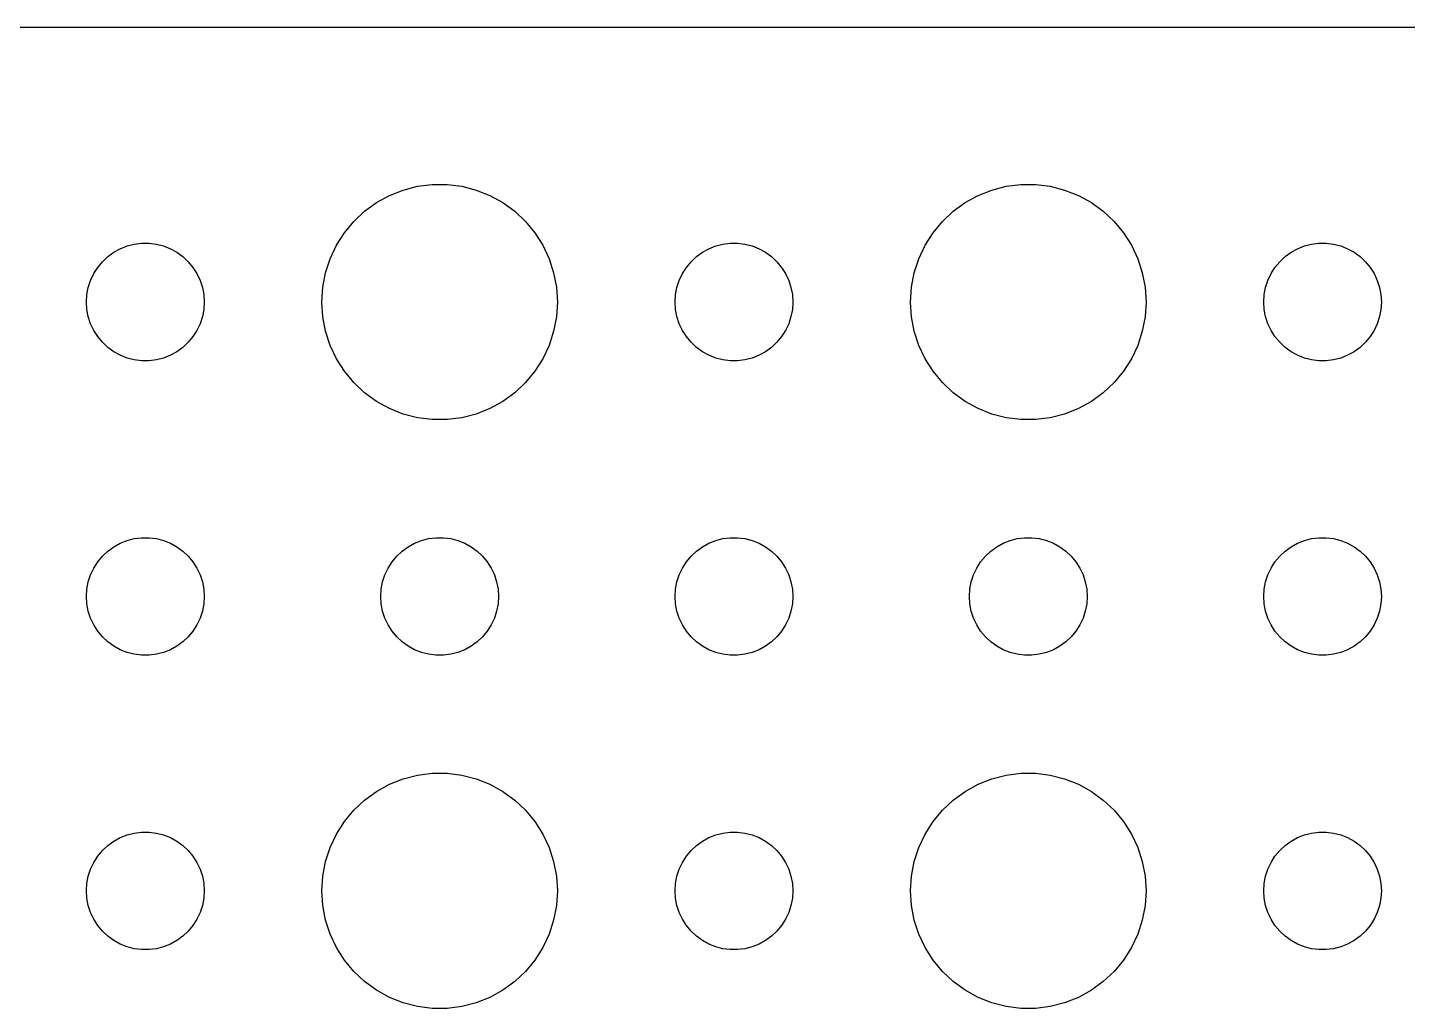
# Model space of a CAD drawing. Header units: metres. Extents: x -134 to 134, y 176 to 508.
# Drawn here: x -3 to 32.16, y 369.01 to 393.99 of the extents above; entities that cross this region are included whole.
import ezdxf

# ---------------------------------------------------------------- set-up
doc = ezdxf.new("R2010")
doc.units = ezdxf.units.M

msp = doc.modelspace()

# ---------------------------------------------------------------- linework, layer by layer
for p, q in [((129.814, 393.99), (-129.814, 393.99)), ((6.57294, 389.853), (6.93785, 389.947)), ((6.93785, 389.947), (7.31161, 389.994)), ((7.31161, 389.994), (7.68837, 389.994)), ((7.68837, 389.994), (8.06213, 389.947)), ((8.06213, 389.947), (8.42705, 389.853)), ((21.5729, 389.853), (21.9379, 389.947)), ((21.9379, 389.947), (22.3116, 389.994)), ((22.3116, 389.994), (22.6884, 389.994)), ((22.6884, 389.994), (23.0621, 389.947)), ((23.0621, 389.947), (23.427, 389.853)), ((5.89252, 389.533), (6.22266, 389.714)), ((6.22266, 389.714), (6.57294, 389.853)), ((8.42705, 389.853), (8.77733, 389.714)), ((8.77733, 389.714), (9.10747, 389.533)), ((20.8925, 389.533), (21.2227, 389.714)), ((21.2227, 389.714), (21.5729, 389.853)), ((23.427, 389.853), (23.7773, 389.714)), ((23.7773, 389.714), (24.1075, 389.533)), ((5.31308, 389.054), (5.58772, 389.312)), ((5.58772, 389.312), (5.89252, 389.533)), ((9.10747, 389.533), (9.41226, 389.312)), ((9.41226, 389.312), (9.6869, 389.054)), ((20.3131, 389.054), (20.5877, 389.312)), ((20.5877, 389.312), (20.8925, 389.533)), ((24.1075, 389.533), (24.4123, 389.312)), ((24.4123, 389.312), (24.6869, 389.054)), ((5.07294, 388.763), (5.31308, 389.054)), ((9.6869, 389.054), (9.92705, 388.763)), ((20.0729, 388.763), (20.3131, 389.054)), ((24.6869, 389.054), (24.927, 388.763)), ((4.87108, 388.445), (5.07294, 388.763)), ((9.92705, 388.763), (10.1289, 388.445)), ((19.8711, 388.445), (20.0729, 388.763)), ((24.927, 388.763), (25.1289, 388.445)), ((-0.95613, 388.156), (-0.80373, 388.266)), ((-0.80373, 388.266), (-0.63866, 388.357)), ((-0.63866, 388.357), (-0.46352, 388.427)), ((-0.46352, 388.427), (-0.28107, 388.473)), ((-0.28107, 388.473), (-0.09418, 388.497)), ((-0.09418, 388.497), (0.09418, 388.497)), ((0.09418, 388.497), (0.28107, 388.473)), ((0.28107, 388.473), (0.46352, 388.427)), ((0.46352, 388.427), (0.63866, 388.357)), ((0.63866, 388.357), (0.80373, 388.266)), ((0.80373, 388.266), (0.95613, 388.156)), ((4.71066, 388.104), (4.87108, 388.445)), ((10.1289, 388.445), (10.2893, 388.104)), ((14.0439, 388.156), (14.1963, 388.266)), ((14.1963, 388.266), (14.3613, 388.357)), ((14.3613, 388.357), (14.5365, 388.427)), ((14.5365, 388.427), (14.7189, 388.473)), ((14.7189, 388.473), (14.9058, 388.497)), ((14.9058, 388.497), (15.0942, 388.497)), ((15.0942, 388.497), (15.2811, 388.473)), ((15.2811, 388.473), (15.4635, 388.427)), ((15.4635, 388.427), (15.6387, 388.357)), ((15.6387, 388.357), (15.8037, 388.266)), ((15.8037, 388.266), (15.9561, 388.156)), ((19.7107, 388.104), (19.8711, 388.445)), ((25.1289, 388.445), (25.2893, 388.104)), ((29.0439, 388.156), (29.1963, 388.266)), ((29.1963, 388.266), (29.3613, 388.357)), ((29.3613, 388.357), (29.5365, 388.427)), ((29.5365, 388.427), (29.7189, 388.473)), ((29.7189, 388.473), (29.9058, 388.497)), ((29.9058, 388.497), (30.0942, 388.497)), ((30.0942, 388.497), (30.2811, 388.473)), ((30.2811, 388.473), (30.4635, 388.427)), ((30.4635, 388.427), (30.6387, 388.357)), ((30.6387, 388.357), (30.8037, 388.266)), ((30.8037, 388.266), (30.9561, 388.156)), ((-1.31445, 387.723), (-1.21352, 387.882)), ((-1.21352, 387.882), (-1.09344, 388.027)), ((-1.09344, 388.027), (-0.95613, 388.156)), ((0.95613, 388.156), (1.09344, 388.027)), ((1.09344, 388.027), (1.21352, 387.882)), ((1.21352, 387.882), (1.31445, 387.723)), ((4.59424, 387.746), (4.71066, 388.104)), ((10.2893, 388.104), (10.4057, 387.746)), ((13.6855, 387.723), (13.7865, 387.882)), ((13.7865, 387.882), (13.9065, 388.027)), ((13.9065, 388.027), (14.0439, 388.156)), ((15.9561, 388.156), (16.0934, 388.027)), ((16.0934, 388.027), (16.2135, 387.882)), ((16.2135, 387.882), (16.3145, 387.723)), ((19.5942, 387.746), (19.7107, 388.104)), ((25.2893, 388.104), (25.4057, 387.746)), ((28.6855, 387.723), (28.7865, 387.882)), ((28.7865, 387.882), (28.9065, 388.027)), ((28.9065, 388.027), (29.0439, 388.156)), ((30.9561, 388.156), (31.0934, 388.027)), ((31.0934, 388.027), (31.2135, 387.882)), ((31.2135, 387.882), (31.3145, 387.723)), ((-1.45287, 387.373), (-1.39465, 387.552)), ((-1.39465, 387.552), (-1.31445, 387.723)), ((1.31445, 387.723), (1.39465, 387.552)), ((1.39465, 387.552), (1.45287, 387.373)), ((4.52365, 387.376), (4.59424, 387.746)), ((10.4057, 387.746), (10.4763, 387.376)), ((13.5471, 387.373), (13.6053, 387.552)), ((13.6053, 387.552), (13.6855, 387.723)), ((16.3145, 387.723), (16.3947, 387.552)), ((16.3947, 387.552), (16.4529, 387.373)), ((19.5237, 387.376), (19.5942, 387.746)), ((25.4057, 387.746), (25.4763, 387.376)), ((28.5471, 387.373), (28.6053, 387.552)), ((28.6053, 387.552), (28.6855, 387.723)), ((31.3145, 387.723), (31.3947, 387.552)), ((31.3947, 387.552), (31.4529, 387.373)), ((-1.5, 387), (-1.48816, 387.188)), ((-1.48816, 387.188), (-1.45287, 387.373)), ((1.45287, 387.373), (1.48816, 387.188)), ((1.48816, 387.188), (1.5, 387)), ((4.5, 387), (4.52365, 387.376)), ((10.4763, 387.376), (10.5, 387)), ((13.5, 387), (13.5118, 387.188)), ((13.5118, 387.188), (13.5471, 387.373)), ((16.4529, 387.373), (16.4882, 387.188)), ((16.4882, 387.188), (16.5, 387)), ((19.5, 387), (19.5237, 387.376)), ((25.4763, 387.376), (25.5, 387)), ((28.5, 387), (28.5118, 387.188)), ((28.5118, 387.188), (28.5471, 387.373)), ((31.4529, 387.373), (31.4882, 387.188)), ((31.4882, 387.188), (31.5, 387)), ((-1.48816, 386.812), (-1.5, 387)), ((-1.45287, 386.627), (-1.48816, 386.812)), ((1.48816, 386.812), (1.45287, 386.627)), ((1.5, 387), (1.48816, 386.812)), ((4.52365, 386.624), (4.5, 387)), ((10.5, 387), (10.4763, 386.624)), ((13.5118, 386.812), (13.5, 387)), ((13.5471, 386.627), (13.5118, 386.812)), ((16.4882, 386.812), (16.4529, 386.627)), ((16.5, 387), (16.4882, 386.812)), ((19.5237, 386.624), (19.5, 387)), ((25.5, 387), (25.4763, 386.624)), ((28.5118, 386.812), (28.5, 387)), ((28.5471, 386.627), (28.5118, 386.812)), ((31.4882, 386.812), (31.4529, 386.627)), ((31.5, 387), (31.4882, 386.812)), ((-1.39465, 386.448), (-1.45287, 386.627)), ((-1.31445, 386.277), (-1.39465, 386.448)), ((1.39465, 386.448), (1.31445, 386.277)), ((1.45287, 386.627), (1.39465, 386.448)), ((4.59424, 386.254), (4.52365, 386.624)), ((10.4763, 386.624), (10.4057, 386.254)), ((13.6053, 386.448), (13.5471, 386.627)), ((13.6855, 386.277), (13.6053, 386.448)), ((16.3947, 386.448), (16.3145, 386.277)), ((16.4529, 386.627), (16.3947, 386.448)), ((19.5942, 386.254), (19.5237, 386.624)), ((25.4763, 386.624), (25.4057, 386.254)), ((28.6053, 386.448), (28.5471, 386.627)), ((28.6855, 386.277), (28.6053, 386.448)), ((31.3947, 386.448), (31.3145, 386.277)), ((31.4529, 386.627), (31.3947, 386.448)), ((-1.21352, 386.118), (-1.31445, 386.277)), ((-1.09344, 385.973), (-1.21352, 386.118)), ((1.21352, 386.118), (1.09344, 385.973)), ((1.31445, 386.277), (1.21352, 386.118)), ((4.71066, 385.896), (4.59424, 386.254)), ((10.4057, 386.254), (10.2893, 385.896)), ((13.7865, 386.118), (13.6855, 386.277)), ((13.9065, 385.973), (13.7865, 386.118)), ((16.2135, 386.118), (16.0934, 385.973)), ((16.3145, 386.277), (16.2135, 386.118)), ((19.7107, 385.896), (19.5942, 386.254)), ((25.4057, 386.254), (25.2893, 385.896)), ((28.7865, 386.118), (28.6855, 386.277)), ((28.9065, 385.973), (28.7865, 386.118)), ((31.2135, 386.118), (31.0934, 385.973)), ((31.3145, 386.277), (31.2135, 386.118)), ((-0.95613, 385.844), (-1.09344, 385.973)), ((-0.80373, 385.734), (-0.95613, 385.844)), ((-0.63866, 385.643), (-0.80373, 385.734)), ((0.80373, 385.734), (0.63866, 385.643)), ((0.95613, 385.844), (0.80373, 385.734)), ((1.09344, 385.973), (0.95613, 385.844)), ((4.87108, 385.555), (4.71066, 385.896)), ((10.2893, 385.896), (10.1289, 385.555)), ((14.0439, 385.844), (13.9065, 385.973)), ((14.1963, 385.734), (14.0439, 385.844)), ((14.3613, 385.643), (14.1963, 385.734)), ((15.8037, 385.734), (15.6387, 385.643)), ((15.9561, 385.844), (15.8037, 385.734)), ((16.0934, 385.973), (15.9561, 385.844)), ((19.8711, 385.555), (19.7107, 385.896)), ((25.2893, 385.896), (25.1289, 385.555)), ((29.0439, 385.844), (28.9065, 385.973)), ((29.1963, 385.734), (29.0439, 385.844)), ((29.3613, 385.643), (29.1963, 385.734)), ((30.8037, 385.734), (30.6387, 385.643)), ((30.9561, 385.844), (30.8037, 385.734)), ((31.0934, 385.973), (30.9561, 385.844)), ((-0.46352, 385.573), (-0.63866, 385.643)), ((-0.28107, 385.527), (-0.46352, 385.573)), ((-0.09418, 385.503), (-0.28107, 385.527)), ((0.09418, 385.503), (-0.09418, 385.503)), ((0.28107, 385.527), (0.09418, 385.503)), ((0.46352, 385.573), (0.28107, 385.527)), ((0.63866, 385.643), (0.46352, 385.573)), ((5.07294, 385.237), (4.87108, 385.555)), ((10.1289, 385.555), (9.92705, 385.237)), ((14.5365, 385.573), (14.3613, 385.643)), ((14.7189, 385.527), (14.5365, 385.573)), ((14.9058, 385.503), (14.7189, 385.527)), ((15.0942, 385.503), (14.9058, 385.503)), ((15.2811, 385.527), (15.0942, 385.503)), ((15.4635, 385.573), (15.2811, 385.527)), ((15.6387, 385.643), (15.4635, 385.573)), ((20.0729, 385.237), (19.8711, 385.555)), ((25.1289, 385.555), (24.927, 385.237)), ((29.5365, 385.573), (29.3613, 385.643)), ((29.7189, 385.527), (29.5365, 385.573)), ((29.9058, 385.503), (29.7189, 385.527)), ((30.0942, 385.503), (29.9058, 385.503)), ((30.2811, 385.527), (30.0942, 385.503)), ((30.4635, 385.573), (30.2811, 385.527)), ((30.6387, 385.643), (30.4635, 385.573)), ((5.31308, 384.946), (5.07294, 385.237)), ((9.92705, 385.237), (9.6869, 384.946)), ((20.3131, 384.946), (20.0729, 385.237)), ((24.927, 385.237), (24.6869, 384.946)), ((5.58772, 384.688), (5.31308, 384.946)), ((5.89252, 384.467), (5.58772, 384.688)), ((9.41226, 384.688), (9.10747, 384.467)), ((9.6869, 384.946), (9.41226, 384.688)), ((20.5877, 384.688), (20.3131, 384.946)), ((20.8925, 384.467), (20.5877, 384.688)), ((24.4123, 384.688), (24.1075, 384.467)), ((24.6869, 384.946), (24.4123, 384.688)), ((6.22266, 384.286), (5.89252, 384.467)), ((9.10747, 384.467), (8.77733, 384.286)), ((21.2227, 384.286), (20.8925, 384.467)), ((24.1075, 384.467), (23.7773, 384.286)), ((6.57294, 384.147), (6.22266, 384.286)), ((6.93785, 384.053), (6.57294, 384.147)), ((7.31161, 384.006), (6.93785, 384.053)), ((7.68837, 384.006), (7.31161, 384.006)), ((8.06213, 384.053), (7.68837, 384.006)), ((8.42705, 384.147), (8.06213, 384.053)), ((8.77733, 384.286), (8.42705, 384.147)), ((21.5729, 384.147), (21.2227, 384.286)), ((21.9379, 384.053), (21.5729, 384.147)), ((22.3116, 384.006), (21.9379, 384.053)), ((22.6884, 384.006), (22.3116, 384.006)), ((23.0621, 384.053), (22.6884, 384.006)), ((23.427, 384.147), (23.0621, 384.053)), ((23.7773, 384.286), (23.427, 384.147)), ((-0.80373, 380.766), (-0.63866, 380.857)), ((-0.63866, 380.857), (-0.46352, 380.927)), ((-0.46352, 380.927), (-0.28107, 380.973)), ((-0.28107, 380.973), (-0.09418, 380.997)), ((-0.09418, 380.997), (0.09418, 380.997)), ((0.09418, 380.997), (0.28107, 380.973)), ((0.28107, 380.973), (0.46352, 380.927)), ((0.46352, 380.927), (0.63866, 380.857)), ((0.63866, 380.857), (0.80373, 380.766)), ((6.69626, 380.766), (6.86133, 380.857)), ((6.86133, 380.857), (7.03647, 380.927)), ((7.03647, 380.927), (7.21892, 380.973)), ((7.21892, 380.973), (7.40581, 380.997)), ((7.40581, 380.997), (7.59418, 380.997)), ((7.59418, 380.997), (7.78107, 380.973)), ((7.78107, 380.973), (7.96352, 380.927)), ((7.96352, 380.927), (8.13866, 380.857)), ((8.13866, 380.857), (8.30373, 380.766)), ((14.1963, 380.766), (14.3613, 380.857)), ((14.3613, 380.857), (14.5365, 380.927)), ((14.5365, 380.927), (14.7189, 380.973)), ((14.7189, 380.973), (14.9058, 380.997)), ((14.9058, 380.997), (15.0942, 380.997)), ((15.0942, 380.997), (15.2811, 380.973)), ((15.2811, 380.973), (15.4635, 380.927)), ((15.4635, 380.927), (15.6387, 380.857)), ((15.6387, 380.857), (15.8037, 380.766)), ((21.6963, 380.766), (21.8613, 380.857)), ((21.8613, 380.857), (22.0365, 380.927)), ((22.0365, 380.927), (22.2189, 380.973)), ((22.2189, 380.973), (22.4058, 380.997)), ((22.4058, 380.997), (22.5942, 380.997)), ((22.5942, 380.997), (22.7811, 380.973)), ((22.7811, 380.973), (22.9635, 380.927)), ((22.9635, 380.927), (23.1387, 380.857)), ((23.1387, 380.857), (23.3037, 380.766)), ((29.1963, 380.766), (29.3613, 380.857)), ((29.3613, 380.857), (29.5365, 380.927)), ((29.5365, 380.927), (29.7189, 380.973)), ((29.7189, 380.973), (29.9058, 380.997)), ((29.9058, 380.997), (30.0942, 380.997)), ((30.0942, 380.997), (30.2811, 380.973)), ((30.2811, 380.973), (30.4635, 380.927)), ((30.4635, 380.927), (30.6387, 380.857)), ((30.6387, 380.857), (30.8037, 380.766)), ((-1.21352, 380.382), (-1.09344, 380.527)), ((-1.09344, 380.527), (-0.95613, 380.656)), ((-0.95613, 380.656), (-0.80373, 380.766)), ((0.80373, 380.766), (0.95613, 380.656)), ((0.95613, 380.656), (1.09344, 380.527)), ((1.09344, 380.527), (1.21352, 380.382)), ((6.28647, 380.382), (6.40654, 380.527)), ((6.40654, 380.527), (6.54385, 380.656)), ((6.54385, 380.656), (6.69626, 380.766)), ((8.30373, 380.766), (8.45613, 380.656)), ((8.45613, 380.656), (8.59344, 380.527)), ((8.59344, 380.527), (8.71352, 380.382)), ((13.7865, 380.382), (13.9065, 380.527)), ((13.9065, 380.527), (14.0439, 380.656)), ((14.0439, 380.656), (14.1963, 380.766)), ((15.8037, 380.766), (15.9561, 380.656)), ((15.9561, 380.656), (16.0934, 380.527)), ((16.0934, 380.527), (16.2135, 380.382)), ((21.2865, 380.382), (21.4065, 380.527)), ((21.4065, 380.527), (21.5439, 380.656)), ((21.5439, 380.656), (21.6963, 380.766)), ((23.3037, 380.766), (23.4561, 380.656)), ((23.4561, 380.656), (23.5934, 380.527)), ((23.5934, 380.527), (23.7135, 380.382)), ((28.7865, 380.382), (28.9065, 380.527)), ((28.9065, 380.527), (29.0439, 380.656)), ((29.0439, 380.656), (29.1963, 380.766)), ((30.8037, 380.766), (30.9561, 380.656)), ((30.9561, 380.656), (31.0934, 380.527)), ((31.0934, 380.527), (31.2135, 380.382)), ((-1.39465, 380.052), (-1.31445, 380.223)), ((-1.31445, 380.223), (-1.21352, 380.382)), ((1.21352, 380.382), (1.31445, 380.223)), ((1.31445, 380.223), (1.39465, 380.052)), ((6.10533, 380.052), (6.18553, 380.223)), ((6.18553, 380.223), (6.28647, 380.382)), ((8.71352, 380.382), (8.81445, 380.223)), ((8.81445, 380.223), (8.89465, 380.052)), ((13.6053, 380.052), (13.6855, 380.223)), ((13.6855, 380.223), (13.7865, 380.382)), ((16.2135, 380.382), (16.3145, 380.223)), ((16.3145, 380.223), (16.3947, 380.052)), ((21.1053, 380.052), (21.1855, 380.223)), ((21.1855, 380.223), (21.2865, 380.382)), ((23.7135, 380.382), (23.8145, 380.223)), ((23.8145, 380.223), (23.8947, 380.052)), ((28.6053, 380.052), (28.6855, 380.223)), ((28.6855, 380.223), (28.7865, 380.382)), ((31.2135, 380.382), (31.3145, 380.223)), ((31.3145, 380.223), (31.3947, 380.052)), ((-1.48816, 379.688), (-1.45287, 379.873)), ((-1.45287, 379.873), (-1.39465, 380.052)), ((1.39465, 380.052), (1.45287, 379.873)), ((1.45287, 379.873), (1.48816, 379.688)), ((6.01183, 379.688), (6.04712, 379.873)), ((6.04712, 379.873), (6.10533, 380.052)), ((8.89465, 380.052), (8.95287, 379.873)), ((8.95287, 379.873), (8.98816, 379.688)), ((13.5118, 379.688), (13.5471, 379.873)), ((13.5471, 379.873), (13.6053, 380.052)), ((16.3947, 380.052), (16.4529, 379.873)), ((16.4529, 379.873), (16.4882, 379.688)), ((21.0118, 379.688), (21.0471, 379.873)), ((21.0471, 379.873), (21.1053, 380.052)), ((23.8947, 380.052), (23.9529, 379.873)), ((23.9529, 379.873), (23.9882, 379.688)), ((28.5118, 379.688), (28.5471, 379.873)), ((28.5471, 379.873), (28.6053, 380.052)), ((31.3947, 380.052), (31.4529, 379.873)), ((31.4529, 379.873), (31.4882, 379.688)), ((-1.5, 379.5), (-1.48816, 379.688)), ((-1.48816, 379.312), (-1.5, 379.5)), ((1.48816, 379.688), (1.5, 379.5)), ((1.5, 379.5), (1.48816, 379.312)), ((6, 379.5), (6.01183, 379.688)), ((6.01183, 379.312), (6, 379.5)), ((8.98816, 379.688), (9, 379.5)), ((9, 379.5), (8.98816, 379.312)), ((13.5, 379.5), (13.5118, 379.688)), ((13.5118, 379.312), (13.5, 379.5)), ((16.4882, 379.688), (16.5, 379.5)), ((16.5, 379.5), (16.4882, 379.312)), ((21, 379.5), (21.0118, 379.688)), ((21.0118, 379.312), (21, 379.5)), ((23.9882, 379.688), (24, 379.5)), ((24, 379.5), (23.9882, 379.312)), ((28.5, 379.5), (28.5118, 379.688)), ((28.5118, 379.312), (28.5, 379.5)), ((31.4882, 379.688), (31.5, 379.5)), ((31.5, 379.5), (31.4882, 379.312)), ((-1.45287, 379.127), (-1.48816, 379.312)), ((-1.39465, 378.948), (-1.45287, 379.127)), ((1.45287, 379.127), (1.39465, 378.948)), ((1.48816, 379.312), (1.45287, 379.127)), ((6.04712, 379.127), (6.01183, 379.312)), ((6.10533, 378.948), (6.04712, 379.127)), ((8.95287, 379.127), (8.89465, 378.948)), ((8.98816, 379.312), (8.95287, 379.127)), ((13.5471, 379.127), (13.5118, 379.312)), ((13.6053, 378.948), (13.5471, 379.127)), ((16.4529, 379.127), (16.3947, 378.948)), ((16.4882, 379.312), (16.4529, 379.127)), ((21.0471, 379.127), (21.0118, 379.312)), ((21.1053, 378.948), (21.0471, 379.127)), ((23.9529, 379.127), (23.8947, 378.948)), ((23.9882, 379.312), (23.9529, 379.127)), ((28.5471, 379.127), (28.5118, 379.312)), ((28.6053, 378.948), (28.5471, 379.127)), ((31.4529, 379.127), (31.3947, 378.948)), ((31.4882, 379.312), (31.4529, 379.127)), ((-1.31445, 378.777), (-1.39465, 378.948)), ((-1.21352, 378.618), (-1.31445, 378.777)), ((1.31445, 378.777), (1.21352, 378.618)), ((1.39465, 378.948), (1.31445, 378.777)), ((6.18553, 378.777), (6.10533, 378.948)), ((6.28647, 378.618), (6.18553, 378.777)), ((8.81445, 378.777), (8.71352, 378.618)), ((8.89465, 378.948), (8.81445, 378.777)), ((13.6855, 378.777), (13.6053, 378.948)), ((13.7865, 378.618), (13.6855, 378.777)), ((16.3145, 378.777), (16.2135, 378.618)), ((16.3947, 378.948), (16.3145, 378.777)), ((21.1855, 378.777), (21.1053, 378.948)), ((21.2865, 378.618), (21.1855, 378.777)), ((23.8145, 378.777), (23.7135, 378.618)), ((23.8947, 378.948), (23.8145, 378.777)), ((28.6855, 378.777), (28.6053, 378.948)), ((28.7865, 378.618), (28.6855, 378.777)), ((31.3145, 378.777), (31.2135, 378.618)), ((31.3947, 378.948), (31.3145, 378.777)), ((-1.09344, 378.473), (-1.21352, 378.618)), ((-0.95613, 378.344), (-1.09344, 378.473)), ((-0.80373, 378.234), (-0.95613, 378.344)), ((0.95613, 378.344), (0.80373, 378.234)), ((1.09344, 378.473), (0.95613, 378.344)), ((1.21352, 378.618), (1.09344, 378.473)), ((6.40654, 378.473), (6.28647, 378.618)), ((6.54385, 378.344), (6.40654, 378.473)), ((6.69626, 378.234), (6.54385, 378.344)), ((8.45613, 378.344), (8.30373, 378.234)), ((8.59344, 378.473), (8.45613, 378.344)), ((8.71352, 378.618), (8.59344, 378.473)), ((13.9065, 378.473), (13.7865, 378.618)), ((14.0439, 378.344), (13.9065, 378.473)), ((14.1963, 378.234), (14.0439, 378.344)), ((15.9561, 378.344), (15.8037, 378.234)), ((16.0934, 378.473), (15.9561, 378.344)), ((16.2135, 378.618), (16.0934, 378.473)), ((21.4065, 378.473), (21.2865, 378.618)), ((21.5439, 378.344), (21.4065, 378.473)), ((21.6963, 378.234), (21.5439, 378.344)), ((23.4561, 378.344), (23.3037, 378.234)), ((23.5934, 378.473), (23.4561, 378.344)), ((23.7135, 378.618), (23.5934, 378.473)), ((28.9065, 378.473), (28.7865, 378.618)), ((29.0439, 378.344), (28.9065, 378.473)), ((29.1963, 378.234), (29.0439, 378.344)), ((30.9561, 378.344), (30.8037, 378.234)), ((31.0934, 378.473), (30.9561, 378.344)), ((31.2135, 378.618), (31.0934, 378.473)), ((-0.63866, 378.143), (-0.80373, 378.234)), ((-0.46352, 378.073), (-0.63866, 378.143)), ((-0.28107, 378.027), (-0.46352, 378.073)), ((-0.09418, 378.003), (-0.28107, 378.027)), ((0.09418, 378.003), (-0.09418, 378.003)), ((0.28107, 378.027), (0.09418, 378.003)), ((0.46352, 378.073), (0.28107, 378.027)), ((0.63866, 378.143), (0.46352, 378.073)), ((0.80373, 378.234), (0.63866, 378.143)), ((6.86133, 378.143), (6.69626, 378.234)), ((7.03647, 378.073), (6.86133, 378.143)), ((7.21892, 378.027), (7.03647, 378.073)), ((7.40581, 378.003), (7.21892, 378.027)), ((7.59418, 378.003), (7.40581, 378.003)), ((7.78107, 378.027), (7.59418, 378.003)), ((7.96352, 378.073), (7.78107, 378.027)), ((8.13866, 378.143), (7.96352, 378.073)), ((8.30373, 378.234), (8.13866, 378.143)), ((14.3613, 378.143), (14.1963, 378.234)), ((14.5365, 378.073), (14.3613, 378.143)), ((14.7189, 378.027), (14.5365, 378.073)), ((14.9058, 378.003), (14.7189, 378.027)), ((15.0942, 378.003), (14.9058, 378.003)), ((15.2811, 378.027), (15.0942, 378.003)), ((15.4635, 378.073), (15.2811, 378.027)), ((15.6387, 378.143), (15.4635, 378.073)), ((15.8037, 378.234), (15.6387, 378.143)), ((21.8613, 378.143), (21.6963, 378.234)), ((22.0365, 378.073), (21.8613, 378.143)), ((22.2189, 378.027), (22.0365, 378.073)), ((22.4058, 378.003), (22.2189, 378.027)), ((22.5942, 378.003), (22.4058, 378.003)), ((22.7811, 378.027), (22.5942, 378.003)), ((22.9635, 378.073), (22.7811, 378.027)), ((23.1387, 378.143), (22.9635, 378.073)), ((23.3037, 378.234), (23.1387, 378.143)), ((29.3613, 378.143), (29.1963, 378.234)), ((29.5365, 378.073), (29.3613, 378.143)), ((29.7189, 378.027), (29.5365, 378.073)), ((29.9058, 378.003), (29.7189, 378.027)), ((30.0942, 378.003), (29.9058, 378.003)), ((30.2811, 378.027), (30.0942, 378.003)), ((30.4635, 378.073), (30.2811, 378.027)), ((30.6387, 378.143), (30.4635, 378.073)), ((30.8037, 378.234), (30.6387, 378.143)), ((6.22266, 374.714), (6.57294, 374.853)), ((6.57294, 374.853), (6.93785, 374.947)), ((6.93785, 374.947), (7.31161, 374.994)), ((7.31161, 374.994), (7.68837, 374.994)), ((7.68837, 374.994), (8.06213, 374.947)), ((8.06213, 374.947), (8.42705, 374.853)), ((8.42705, 374.853), (8.77733, 374.714)), ((21.2227, 374.714), (21.5729, 374.853)), ((21.5729, 374.853), (21.9379, 374.947)), ((21.9379, 374.947), (22.3116, 374.994)), ((22.3116, 374.994), (22.6884, 374.994)), ((22.6884, 374.994), (23.0621, 374.947)), ((23.0621, 374.947), (23.427, 374.853)), ((23.427, 374.853), (23.7773, 374.714)), ((5.58772, 374.312), (5.89252, 374.533)), ((5.89252, 374.533), (6.22266, 374.714)), ((8.77733, 374.714), (9.10747, 374.533)), ((9.10747, 374.533), (9.41226, 374.312)), ((20.5877, 374.312), (20.8925, 374.533)), ((20.8925, 374.533), (21.2227, 374.714)), ((23.7773, 374.714), (24.1075, 374.533)), ((24.1075, 374.533), (24.4123, 374.312)), ((5.31308, 374.054), (5.58772, 374.312)), ((9.41226, 374.312), (9.6869, 374.054)), ((20.3131, 374.054), (20.5877, 374.312)), ((24.4123, 374.312), (24.6869, 374.054)), ((5.07294, 373.763), (5.31308, 374.054)), ((9.6869, 374.054), (9.92705, 373.763)), ((20.0729, 373.763), (20.3131, 374.054)), ((24.6869, 374.054), (24.927, 373.763)), ((-0.63866, 373.357), (-0.46352, 373.427)), ((-0.46352, 373.427), (-0.28107, 373.473)), ((-0.28107, 373.473), (-0.09418, 373.497)), ((-0.09418, 373.497), (0.09418, 373.497)), ((0.09418, 373.497), (0.28107, 373.473)), ((0.28107, 373.473), (0.46352, 373.427)), ((0.46352, 373.427), (0.63866, 373.357)), ((4.71066, 373.104), (4.87108, 373.445)), ((4.87108, 373.445), (5.07294, 373.763)), ((9.92705, 373.763), (10.1289, 373.445)), ((10.1289, 373.445), (10.2893, 373.104)), ((14.3613, 373.357), (14.5365, 373.427)), ((14.5365, 373.427), (14.7189, 373.473)), ((14.7189, 373.473), (14.9058, 373.497)), ((14.9058, 373.497), (15.0942, 373.497)), ((15.0942, 373.497), (15.2811, 373.473)), ((15.2811, 373.473), (15.4635, 373.427)), ((15.4635, 373.427), (15.6387, 373.357)), ((19.7107, 373.104), (19.8711, 373.445)), ((19.8711, 373.445), (20.0729, 373.763)), ((24.927, 373.763), (25.1289, 373.445)), ((25.1289, 373.445), (25.2893, 373.104)), ((29.3613, 373.357), (29.5365, 373.427)), ((29.5365, 373.427), (29.7189, 373.473)), ((29.7189, 373.473), (29.9058, 373.497)), ((29.9058, 373.497), (30.0942, 373.497)), ((30.0942, 373.497), (30.2811, 373.473)), ((30.2811, 373.473), (30.4635, 373.427)), ((30.4635, 373.427), (30.6387, 373.357)), ((-1.09344, 373.027), (-0.95613, 373.156)), ((-0.95613, 373.156), (-0.80373, 373.266)), ((-0.80373, 373.266), (-0.63866, 373.357)), ((0.63866, 373.357), (0.80373, 373.266)), ((0.80373, 373.266), (0.95613, 373.156)), ((0.95613, 373.156), (1.09344, 373.027)), ((4.59424, 372.746), (4.71066, 373.104)), ((10.2893, 373.104), (10.4057, 372.746)), ((13.9065, 373.027), (14.0439, 373.156)), ((14.0439, 373.156), (14.1963, 373.266)), ((14.1963, 373.266), (14.3613, 373.357)), ((15.6387, 373.357), (15.8037, 373.266)), ((15.8037, 373.266), (15.9561, 373.156)), ((15.9561, 373.156), (16.0934, 373.027)), ((19.5942, 372.746), (19.7107, 373.104)), ((25.2893, 373.104), (25.4057, 372.746)), ((28.9065, 373.027), (29.0439, 373.156)), ((29.0439, 373.156), (29.1963, 373.266)), ((29.1963, 373.266), (29.3613, 373.357)), ((30.6387, 373.357), (30.8037, 373.266)), ((30.8037, 373.266), (30.9561, 373.156)), ((30.9561, 373.156), (31.0934, 373.027)), ((-1.39465, 372.552), (-1.31445, 372.723)), ((-1.31445, 372.723), (-1.21352, 372.882)), ((-1.21352, 372.882), (-1.09344, 373.027)), ((1.09344, 373.027), (1.21352, 372.882)), ((1.21352, 372.882), (1.31445, 372.723)), ((1.31445, 372.723), (1.39465, 372.552)), ((4.52365, 372.376), (4.59424, 372.746)), ((10.4057, 372.746), (10.4763, 372.376)), ((13.6053, 372.552), (13.6855, 372.723)), ((13.6855, 372.723), (13.7865, 372.882)), ((13.7865, 372.882), (13.9065, 373.027)), ((16.0934, 373.027), (16.2135, 372.882)), ((16.2135, 372.882), (16.3145, 372.723)), ((16.3145, 372.723), (16.3947, 372.552)), ((19.5237, 372.376), (19.5942, 372.746)), ((25.4057, 372.746), (25.4763, 372.376)), ((28.6053, 372.552), (28.6855, 372.723)), ((28.6855, 372.723), (28.7865, 372.882)), ((28.7865, 372.882), (28.9065, 373.027)), ((31.0934, 373.027), (31.2135, 372.882)), ((31.2135, 372.882), (31.3145, 372.723)), ((31.3145, 372.723), (31.3947, 372.552)), ((-1.48816, 372.188), (-1.45287, 372.373)), ((-1.45287, 372.373), (-1.39465, 372.552)), ((1.39465, 372.552), (1.45287, 372.373)), ((1.45287, 372.373), (1.48816, 372.188)), ((4.5, 372), (4.52365, 372.376)), ((10.4763, 372.376), (10.5, 372)), ((13.5118, 372.188), (13.5471, 372.373)), ((13.5471, 372.373), (13.6053, 372.552)), ((16.3947, 372.552), (16.4529, 372.373)), ((16.4529, 372.373), (16.4882, 372.188)), ((19.5, 372), (19.5237, 372.376)), ((25.4763, 372.376), (25.5, 372)), ((28.5118, 372.188), (28.5471, 372.373)), ((28.5471, 372.373), (28.6053, 372.552)), ((31.3947, 372.552), (31.4529, 372.373)), ((31.4529, 372.373), (31.4882, 372.188)), ((-1.5, 372), (-1.48816, 372.188)), ((1.48816, 372.188), (1.5, 372)), ((13.5, 372), (13.5118, 372.188)), ((16.4882, 372.188), (16.5, 372)), ((28.5, 372), (28.5118, 372.188)), ((31.4882, 372.188), (31.5, 372)), ((-1.48816, 371.812), (-1.5, 372)), ((-1.45287, 371.627), (-1.48816, 371.812)), ((1.48816, 371.812), (1.45287, 371.627)), ((1.5, 372), (1.48816, 371.812)), ((4.52365, 371.624), (4.5, 372)), ((10.5, 372), (10.4763, 371.624)), ((13.5118, 371.812), (13.5, 372)), ((13.5471, 371.627), (13.5118, 371.812)), ((16.4882, 371.812), (16.4529, 371.627)), ((16.5, 372), (16.4882, 371.812)), ((19.5237, 371.624), (19.5, 372)), ((25.5, 372), (25.4763, 371.624)), ((28.5118, 371.812), (28.5, 372)), ((28.5471, 371.627), (28.5118, 371.812)), ((31.4882, 371.812), (31.4529, 371.627)), ((31.5, 372), (31.4882, 371.812)), ((-1.39465, 371.448), (-1.45287, 371.627)), ((-1.31445, 371.277), (-1.39465, 371.448)), ((1.39465, 371.448), (1.31445, 371.277)), ((1.45287, 371.627), (1.39465, 371.448)), ((4.59424, 371.254), (4.52365, 371.624)), ((10.4763, 371.624), (10.4057, 371.254)), ((13.6053, 371.448), (13.5471, 371.627)), ((13.6855, 371.277), (13.6053, 371.448)), ((16.3947, 371.448), (16.3145, 371.277)), ((16.4529, 371.627), (16.3947, 371.448)), ((19.5942, 371.254), (19.5237, 371.624)), ((25.4763, 371.624), (25.4057, 371.254)), ((28.6053, 371.448), (28.5471, 371.627)), ((28.6855, 371.277), (28.6053, 371.448)), ((31.3947, 371.448), (31.3145, 371.277)), ((31.4529, 371.627), (31.3947, 371.448)), ((-1.21352, 371.118), (-1.31445, 371.277)), ((-1.09344, 370.973), (-1.21352, 371.118)), ((-0.95613, 370.844), (-1.09344, 370.973)), ((1.09344, 370.973), (0.95613, 370.844)), ((1.21352, 371.118), (1.09344, 370.973)), ((1.31445, 371.277), (1.21352, 371.118)), ((4.71066, 370.896), (4.59424, 371.254)), ((10.4057, 371.254), (10.2893, 370.896)), ((13.7865, 371.118), (13.6855, 371.277)), ((13.9065, 370.973), (13.7865, 371.118)), ((14.0439, 370.844), (13.9065, 370.973)), ((16.0934, 370.973), (15.9561, 370.844)), ((16.2135, 371.118), (16.0934, 370.973)), ((16.3145, 371.277), (16.2135, 371.118)), ((19.7107, 370.896), (19.5942, 371.254)), ((25.4057, 371.254), (25.2893, 370.896)), ((28.7865, 371.118), (28.6855, 371.277)), ((28.9065, 370.973), (28.7865, 371.118)), ((29.0439, 370.844), (28.9065, 370.973)), ((31.0934, 370.973), (30.9561, 370.844)), ((31.2135, 371.118), (31.0934, 370.973)), ((31.3145, 371.277), (31.2135, 371.118)), ((-0.80373, 370.734), (-0.95613, 370.844)), ((-0.63866, 370.643), (-0.80373, 370.734)), ((-0.46352, 370.573), (-0.63866, 370.643)), ((0.63866, 370.643), (0.46352, 370.573)), ((0.80373, 370.734), (0.63866, 370.643)), ((0.95613, 370.844), (0.80373, 370.734)), ((4.87108, 370.555), (4.71066, 370.896)), ((10.2893, 370.896), (10.1289, 370.555)), ((14.1963, 370.734), (14.0439, 370.844)), ((14.3613, 370.643), (14.1963, 370.734)), ((14.5365, 370.573), (14.3613, 370.643)), ((15.6387, 370.643), (15.4635, 370.573)), ((15.8037, 370.734), (15.6387, 370.643)), ((15.9561, 370.844), (15.8037, 370.734)), ((19.8711, 370.555), (19.7107, 370.896)), ((25.2893, 370.896), (25.1289, 370.555)), ((29.1963, 370.734), (29.0439, 370.844)), ((29.3613, 370.643), (29.1963, 370.734)), ((29.5365, 370.573), (29.3613, 370.643)), ((30.6387, 370.643), (30.4635, 370.573)), ((30.8037, 370.734), (30.6387, 370.643)), ((30.9561, 370.844), (30.8037, 370.734)), ((-0.28107, 370.527), (-0.46352, 370.573)), ((-0.09418, 370.503), (-0.28107, 370.527)), ((0.09418, 370.503), (-0.09418, 370.503)), ((0.28107, 370.527), (0.09418, 370.503)), ((0.46352, 370.573), (0.28107, 370.527)), ((5.07294, 370.237), (4.87108, 370.555)), ((10.1289, 370.555), (9.92705, 370.237)), ((14.7189, 370.527), (14.5365, 370.573)), ((14.9058, 370.503), (14.7189, 370.527)), ((15.0942, 370.503), (14.9058, 370.503)), ((15.2811, 370.527), (15.0942, 370.503)), ((15.4635, 370.573), (15.2811, 370.527)), ((20.0729, 370.237), (19.8711, 370.555)), ((25.1289, 370.555), (24.927, 370.237)), ((29.7189, 370.527), (29.5365, 370.573)), ((29.9058, 370.503), (29.7189, 370.527)), ((30.0942, 370.503), (29.9058, 370.503)), ((30.2811, 370.527), (30.0942, 370.503)), ((30.4635, 370.573), (30.2811, 370.527)), ((5.31308, 369.946), (5.07294, 370.237)), ((5.58772, 369.688), (5.31308, 369.946)), ((9.6869, 369.946), (9.41226, 369.688)), ((9.92705, 370.237), (9.6869, 369.946)), ((20.3131, 369.946), (20.0729, 370.237)), ((20.5877, 369.688), (20.3131, 369.946)), ((24.6869, 369.946), (24.4123, 369.688)), ((24.927, 370.237), (24.6869, 369.946)), ((5.89252, 369.467), (5.58772, 369.688)), ((9.41226, 369.688), (9.10747, 369.467)), ((20.8925, 369.467), (20.5877, 369.688)), ((24.4123, 369.688), (24.1075, 369.467)), ((6.22266, 369.286), (5.89252, 369.467)), ((6.57294, 369.147), (6.22266, 369.286)), ((8.77733, 369.286), (8.42705, 369.147)), ((9.10747, 369.467), (8.77733, 369.286)), ((21.2227, 369.286), (20.8925, 369.467)), ((21.5729, 369.147), (21.2227, 369.286)), ((23.7773, 369.286), (23.427, 369.147)), ((24.1075, 369.467), (23.7773, 369.286)), ((6.93785, 369.053), (6.57294, 369.147)), ((7.31161, 369.006), (6.93785, 369.053)), ((7.68837, 369.006), (7.31161, 369.006)), ((8.06213, 369.053), (7.68837, 369.006)), ((8.42705, 369.147), (8.06213, 369.053)), ((21.9379, 369.053), (21.5729, 369.147)), ((22.3116, 369.006), (21.9379, 369.053)), ((22.6884, 369.006), (22.3116, 369.006)), ((23.0621, 369.053), (22.6884, 369.006)), ((23.427, 369.147), (23.0621, 369.053))]:
    msp.add_line(p, q)

doc.saveas('drawing.dxf')
